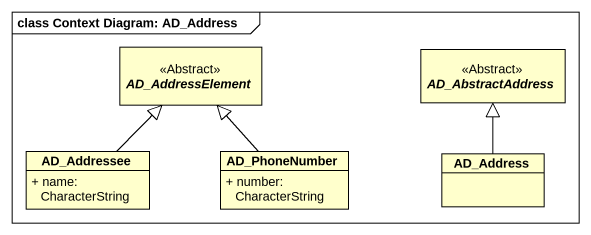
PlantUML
@startuml
mainframe class Context Diagram: AD_Address
hide circle
hide empty members
skinparam classAttributeIconSize 0
abstract class AD_AddressElement <<Abstract>>
abstract class AD_AbstractAddress <<Abstract>>
class AD_Addressee {
  + name: CharacterString
}
class AD_PhoneNumber {
  + number: CharacterString
}
class AD_Address
AD_Addressee -up-|> AD_AddressElement
AD_PhoneNumber -up-|> AD_AddressElement
AD_Address -up-|> AD_AbstractAddress
@enduml
